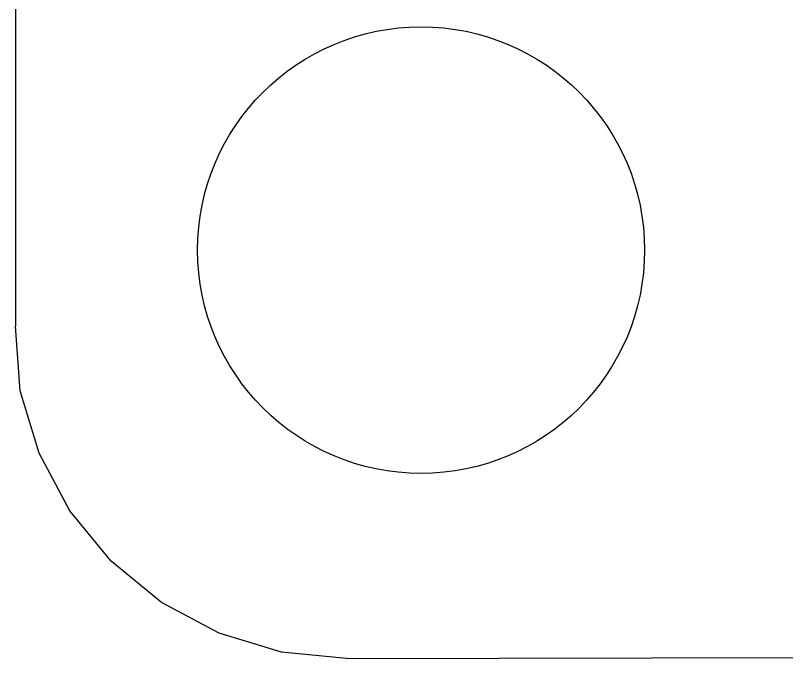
# Model space of a CAD drawing. Header units: inches. Extents: x -29 to 164, y -51 to 83.
# Drawn here: x 113.505 to 118.162, y -7.727 to -3.839 of the extents above; entities that cross this region are included whole.
import ezdxf

# ---------------------------------------------------------------- set-up
doc = ezdxf.new("R2010")
doc.units = ezdxf.units.IN
doc.header["$LTSCALE"] = 1.21
doc.header["$MEASUREMENT"] = 0
doc.layers.get('0').update_dxf_attribs({"linetype": 'CONTINUOUS'})

msp = doc.modelspace()

# ---------------------------------------------------------------- linework, layer by layer
at = {"color": 7, "linetype": 'Continuous'}
for p, q in [((113.5046, 40.2831), (113.5046, -5.7169)), ((113.5335, -6.109), (113.5046, -5.7169)), ((113.6478, -6.486), (113.5335, -6.109)), ((113.8334, -6.8335), (113.6478, -6.486)), ((114.0833, -7.1381), (113.8334, -6.8335)), ((114.3878, -7.388), (114.0833, -7.1381)), ((114.7352, -7.5738), (114.3878, -7.388)), ((115.1122, -7.6883), (114.7352, -7.5738)), ((115.5042, -7.727), (115.1122, -7.6883)), ((115.5042, -7.727), (118.8042, -7.718))]:
    msp.add_line(p, q, dxfattribs=at)
msp.add_circle((115.9547, -5.2577), 1.35, dxfattribs=at)

doc.saveas('drawing.dxf')
